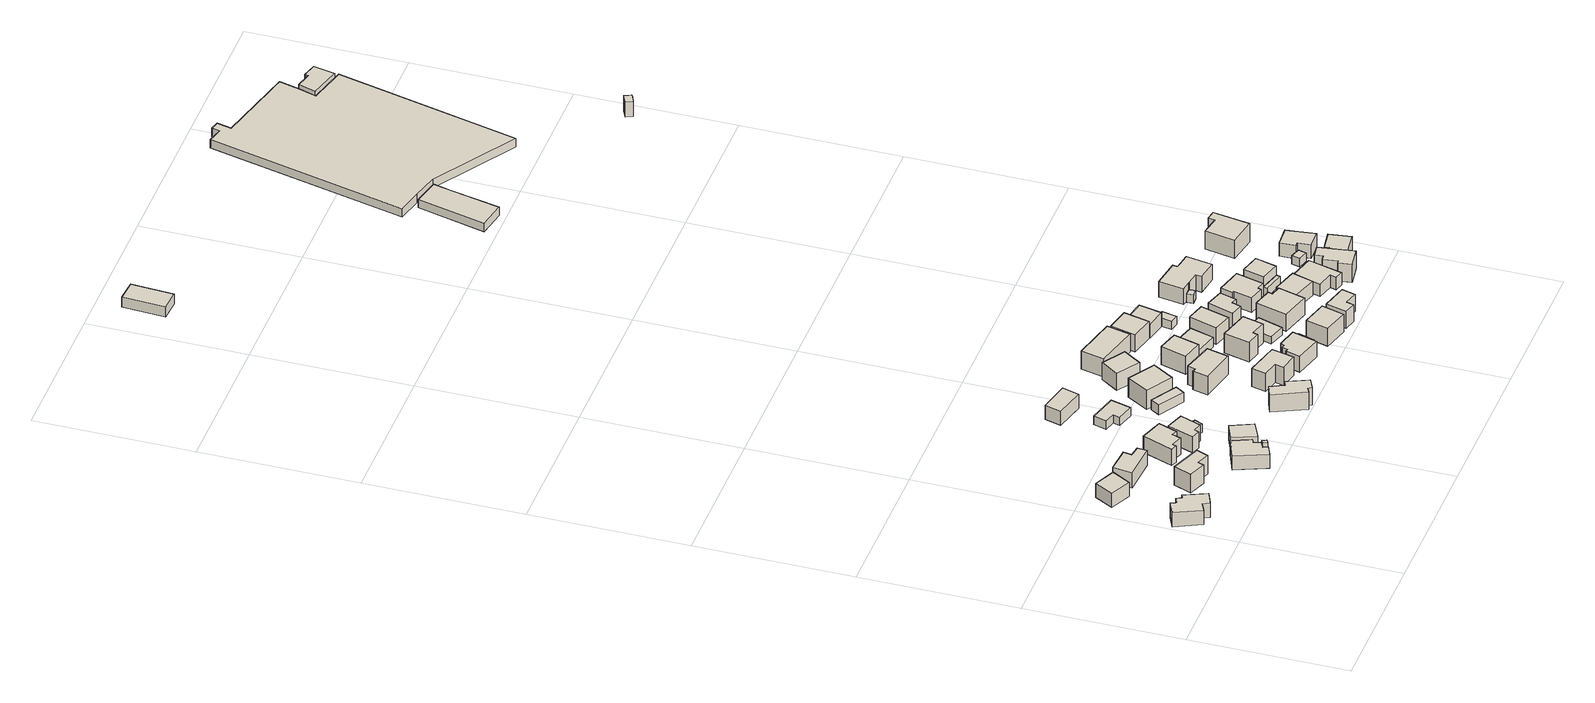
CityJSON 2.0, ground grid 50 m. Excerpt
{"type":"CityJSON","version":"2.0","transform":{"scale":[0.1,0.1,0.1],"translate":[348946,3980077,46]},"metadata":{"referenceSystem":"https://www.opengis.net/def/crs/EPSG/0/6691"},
"CityObjects":{
"building1":{"type":"Building","attributes":{"measuredHeight":7},"geometry":[{"type":"Solid","lod":"1","boundaries":[[[[0,1,2,3,4,5,6,7,8,9]],[[8,10,11,9]],[[7,12,10,8]],[[6,13,12,7]],[[5,14,13,6]],[[4,15,14,5]],[[3,16,15,4]],[[2,17,16,3]],[[1,18,17,2]],[[0,19,18,1]],[[9,11,19,0]],[[10,12,13,14,15,16,17,18,19,11]]]]}]},
"building2":{"type":"Building","attributes":{"measuredHeight":6.5},"geometry":[{"type":"Solid","lod":"1","boundaries":[[[[20,21,22,23]],[[22,24,25,23]],[[21,26,24,22]],[[20,27,26,21]],[[23,25,27,20]],[[24,26,27,25]]]]}]},
"building3":{"type":"Building","attributes":{"measuredHeight":6.6},"geometry":[{"type":"Solid","lod":"1","boundaries":[[[[28,29,30,31,32,33]],[[32,34,35,33]],[[31,36,34,32]],[[30,37,36,31]],[[29,38,37,30]],[[28,39,38,29]],[[33,35,39,28]],[[34,36,37,38,39,35]]]]}]},
"building4":{"type":"Building","attributes":{"measuredHeight":6.8},"geometry":[{"type":"Solid","lod":"1","boundaries":[[[[40,41,42,43,44,45]],[[44,46,47,45]],[[43,48,46,44]],[[42,49,48,43]],[[41,50,49,42]],[[40,51,50,41]],[[45,47,51,40]],[[46,48,49,50,51,47]]]]}]},
"building5":{"type":"Building","attributes":{"measuredHeight":7.1},"geometry":[{"type":"Solid","lod":"1","boundaries":[[[[52,53,54,55,56,57,58,59]],[[58,60,61,59]],[[57,62,60,58]],[[56,63,62,57]],[[55,64,63,56]],[[54,65,64,55]],[[53,66,65,54]],[[52,67,66,53]],[[59,61,67,52]],[[60,62,63,64,65,66,67,61]]]]}]},
"building6":{"type":"Building","attributes":{"measuredHeight":7.2},"geometry":[{"type":"Solid","lod":"1","boundaries":[[[[68,69,70,71,72,73,74,75]],[[74,76,77,75]],[[73,78,76,74]],[[72,79,78,73]],[[71,80,79,72]],[[70,81,80,71]],[[69,82,81,70]],[[68,83,82,69]],[[75,77,83,68]],[[76,78,79,80,81,82,83,77]]]]}]},
"building7":{"type":"Building","attributes":{"measuredHeight":3},"geometry":[{"type":"Solid","lod":"1","boundaries":[[[[84,85,86,87]],[[86,88,89,87]],[[85,90,88,86]],[[84,91,90,85]],[[87,89,91,84]],[[88,90,91,89]]]]}]},
"building8":{"type":"Building","attributes":{"measuredHeight":6.6},"geometry":[{"type":"Solid","lod":"1","boundaries":[[[[92,93,94,95]],[[94,96,97,95]],[[93,98,96,94]],[[92,99,98,93]],[[95,97,99,92]],[[96,98,99,97]]]]}]},
"building9":{"type":"Building","attributes":{"measuredHeight":7.1},"geometry":[{"type":"Solid","lod":"1","boundaries":[[[[100,101,102,103,104,105]],[[104,106,107,105]],[[103,108,106,104]],[[102,109,108,103]],[[101,110,109,102]],[[100,111,110,101]],[[105,107,111,100]],[[106,108,109,110,111,107]]]]}]},
"building10":{"type":"Building","attributes":{"measuredHeight":3},"geometry":[{"type":"Solid","lod":"1","boundaries":[[[[112,113,114,115]],[[114,116,117,115]],[[113,118,116,114]],[[112,119,118,113]],[[115,117,119,112]],[[116,118,119,117]]]]}]},
"building11":{"type":"Building","attributes":{"measuredHeight":3},"geometry":[{"type":"Solid","lod":"1","boundaries":[[[[120,121,122,123,124,125]],[[124,126,127,125]],[[123,128,126,124]],[[122,129,128,123]],[[121,130,129,122]],[[120,131,130,121]],[[125,127,131,120]],[[126,128,129,130,131,127]]]]}]},
"building12":{"type":"Building","attributes":{"measuredHeight":6.3},"geometry":[{"type":"Solid","lod":"1","boundaries":[[[[132,133,134,135]],[[134,136,137,135]],[[133,138,136,134]],[[132,139,138,133]],[[135,137,139,132]],[[136,138,139,137]]]]}]},
"building13":{"type":"Building","attributes":{"measuredHeight":4.1},"geometry":[{"type":"Solid","lod":"1","boundaries":[[[[140,141,142,143]],[[142,144,145,143]],[[141,146,144,142]],[[140,147,146,141]],[[143,145,147,140]],[[144,146,147,145]]]]}]},
"building14":{"type":"Building","attributes":{"measuredHeight":8.3},"geometry":[{"type":"Solid","lod":"1","boundaries":[[[[148,149,150,151,152,153,154,155]],[[154,156,157,155]],[[153,158,156,154]],[[152,159,158,153]],[[151,160,159,152]],[[150,161,160,151]],[[149,162,161,150]],[[148,163,162,149]],[[155,157,163,148]],[[156,158,159,160,161,162,163,157]]]]}]},
"building15":{"type":"Building","attributes":{"measuredHeight":8},"geometry":[{"type":"Solid","lod":"1","boundaries":[[[[164,165,166,167]],[[166,168,169,167]],[[165,170,168,166]],[[164,171,170,165]],[[167,169,171,164]],[[168,170,171,169]]]]}]},
"building16":{"type":"Building","attributes":{"measuredHeight":7.9},"geometry":[{"type":"Solid","lod":"1","boundaries":[[[[172,173,174,175,176,177]],[[176,178,179,177]],[[175,180,178,176]],[[174,181,180,175]],[[173,182,181,174]],[[172,183,182,173]],[[177,179,183,172]],[[178,180,181,182,183,179]]]]}]},
"building17":{"type":"Building","attributes":{"measuredHeight":6},"geometry":[{"type":"Solid","lod":"1","boundaries":[[[[184,185,186,187]],[[186,188,189,187]],[[185,190,188,186]],[[184,191,190,185]],[[187,189,191,184]],[[188,190,191,189]]]]}]},
"building18":{"type":"Building","attributes":{"measuredHeight":7.4},"geometry":[{"type":"Solid","lod":"1","boundaries":[[[[192,193,194,195,196,197]],[[196,198,199,197]],[[195,200,198,196]],[[194,201,200,195]],[[193,202,201,194]],[[192,203,202,193]],[[197,199,203,192]],[[198,200,201,202,203,199]]]]}]},
"building19":{"type":"Building","attributes":{"measuredHeight":6.4},"geometry":[{"type":"Solid","lod":"1","boundaries":[[[[204,205,206,207]],[[206,208,209,207]],[[205,210,208,206]],[[204,211,210,205]],[[207,209,211,204]],[[208,210,211,209]]]]}]},
"building20":{"type":"Building","attributes":{"measuredHeight":7.5},"geometry":[{"type":"Solid","lod":"1","boundaries":[[[[212,213,214,215]],[[214,216,217,215]],[[213,218,216,214]],[[212,219,218,213]],[[215,217,219,212]],[[216,218,219,217]]]]}]},
"building21":{"type":"Building","attributes":{"measuredHeight":7.2},"geometry":[{"type":"Solid","lod":"1","boundaries":[[[[220,221,222,223,224,225,226,227]],[[226,228,229,227]],[[225,230,228,226]],[[224,231,230,225]],[[223,232,231,224]],[[222,233,232,223]],[[221,234,233,222]],[[220,235,234,221]],[[227,229,235,220]],[[228,230,231,232,233,234,235,229]]]]}]},
"building22":{"type":"Building","attributes":{"measuredHeight":3.8},"geometry":[{"type":"Solid","lod":"1","boundaries":[[[[236,237,238,239]],[[238,240,241,239]],[[237,242,240,238]],[[236,243,242,237]],[[239,241,243,236]],[[240,242,243,241]]]]}]},
"building23":{"type":"Building","attributes":{"measuredHeight":8.1},"geometry":[{"type":"Solid","lod":"1","boundaries":[[[[244,245,246,247,248,249]],[[248,250,251,249]],[[247,252,250,248]],[[246,253,252,247]],[[245,254,253,246]],[[244,255,254,245]],[[249,251,255,244]],[[250,252,253,254,255,251]]]]}]},
"building24":{"type":"Building","attributes":{"measuredHeight":3.3},"geometry":[{"type":"Solid","lod":"1","boundaries":[[[[256,257,258,259]],[[258,260,261,259]],[[257,262,260,258]],[[256,263,262,257]],[[259,261,263,256]],[[260,262,263,261]]]]}]},
"building25":{"type":"Building","attributes":{"measuredHeight":7.5},"geometry":[{"type":"Solid","lod":"1","boundaries":[[[[264,265,266,267]],[[266,268,269,267]],[[265,270,268,266]],[[264,271,270,265]],[[267,269,271,264]],[[268,270,271,269]]]]}]},
"building26":{"type":"Building","attributes":{"measuredHeight":7.3},"geometry":[{"type":"Solid","lod":"1","boundaries":[[[[272,273,274,275]],[[274,276,277,275]],[[273,278,276,274]],[[272,279,278,273]],[[275,277,279,272]],[[276,278,279,277]]]]}]},
"building27":{"type":"Building","attributes":{"measuredHeight":6.9},"geometry":[{"type":"Solid","lod":"1","boundaries":[[[[280,281,282,283]],[[282,284,285,283]],[[281,286,284,282]],[[280,287,286,281]],[[283,285,287,280]],[[284,286,287,285]]]]}]},
"building28":{"type":"Building","attributes":{"measuredHeight":2.6},"geometry":[{"type":"Solid","lod":"1","boundaries":[[[[288,289,290,291]],[[290,292,293,291]],[[289,294,292,290]],[[288,295,294,289]],[[291,293,295,288]],[[292,294,295,293]]]]}]},
"building29":{"type":"Building","attributes":{"measuredHeight":6.1},"geometry":[{"type":"Solid","lod":"1","boundaries":[[[[296,297,298,299]],[[298,300,301,299]],[[297,302,300,298]],[[296,303,302,297]],[[299,301,303,296]],[[300,302,303,301]]]]}]},
"building30":{"type":"Building","attributes":{"measuredHeight":3.4},"geometry":[{"type":"Solid","lod":"1","boundaries":[[[[304,305,306,307]],[[306,308,309,307]],[[305,310,308,306]],[[304,311,310,305]],[[307,309,311,304]],[[308,310,311,309]]]]}]},
"building31":{"type":"Building","attributes":{"measuredHeight":3},"geometry":[{"type":"Solid","lod":"1","boundaries":[[[[312,313,314,315]],[[314,316,317,315]],[[313,318,316,314]],[[312,319,318,313]],[[315,317,319,312]],[[316,318,319,317]]]]}]},
"building32":{"type":"Building","attributes":{"measuredHeight":6.8},"geometry":[{"type":"Solid","lod":"1","boundaries":[[[[320,321,322,323,324,325]],[[324,326,327,325]],[[323,328,326,324]],[[322,329,328,323]],[[321,330,329,322]],[[320,331,330,321]],[[325,327,331,320]],[[326,328,329,330,331,327]]]]}]},
"building33":{"type":"Building","attributes":{"measuredHeight":7.7},"geometry":[{"type":"Solid","lod":"1","boundaries":[[[[332,333,334,335,336,337]],[[336,338,339,337]],[[335,340,338,336]],[[334,341,340,335]],[[333,342,341,334]],[[332,343,342,333]],[[337,339,343,332]],[[338,340,341,342,343,339]]]]}]},
"building34":{"type":"Building","attributes":{"measuredHeight":7.4},"geometry":[{"type":"Solid","lod":"1","boundaries":[[[[344,345,346,347,348,349]],[[348,350,351,349]],[[347,352,350,348]],[[346,353,352,347]],[[345,354,353,346]],[[344,355,354,345]],[[349,351,355,344]],[[350,352,353,354,355,351]]]]}]},
"building35":{"type":"Building","attributes":{"measuredHeight":3},"geometry":[{"type":"Solid","lod":"1","boundaries":[[[[356,357,358,359,360]],[[359,361,362,360]],[[358,363,361,359]],[[357,364,363,358]],[[356,365,364,357]],[[360,362,365,356]],[[361,363,364,365,362]]]]}]},
"building36":{"type":"Building","attributes":{"measuredHeight":6.7},"geometry":[{"type":"Solid","lod":"1","boundaries":[[[[366,367,368,369,370,371,372,373]],[[372,374,375,373]],[[371,376,374,372]],[[370,377,376,371]],[[369,378,377,370]],[[368,379,378,369]],[[367,380,379,368]],[[366,381,380,367]],[[373,375,381,366]],[[374,376,377,378,379,380,381,375]]]]}]},
"building37":{"type":"Building","attributes":{"measuredHeight":7.1},"geometry":[{"type":"Solid","lod":"1","boundaries":[[[[382,383,384,385]],[[384,386,387,385]],[[383,388,386,384]],[[382,389,388,383]],[[385,387,389,382]],[[386,388,389,387]]]]}]},
"building38":{"type":"Building","attributes":{"measuredHeight":3},"geometry":[{"type":"Solid","lod":"1","boundaries":[[[[390,391,392,393]],[[392,394,395,393]],[[391,396,394,392]],[[390,397,396,391]],[[393,395,397,390]],[[394,396,397,395]]]]}]},
"building39":{"type":"Building","attributes":{"measuredHeight":8},"geometry":[{"type":"Solid","lod":"1","boundaries":[[[[398,399,400,401,402,403,404,405,406,407]],[[406,408,409,407]],[[405,410,408,406]],[[404,411,410,405]],[[403,412,411,404]],[[402,413,412,403]],[[401,414,413,402]],[[400,415,414,401]],[[399,416,415,400]],[[398,417,416,399]],[[407,409,417,398]],[[408,410,411,412,413,414,415,416,417,409]]]]}]},
"building40":{"type":"Building","attributes":{"measuredHeight":6},"geometry":[{"type":"Solid","lod":"1","boundaries":[[[[418,419,420,421,422,423]],[[422,424,425,423]],[[421,426,424,422]],[[420,427,426,421]],[[419,428,427,420]],[[418,429,428,419]],[[423,425,429,418]],[[424,426,427,428,429,425]]]]}]},
"building41":{"type":"Building","attributes":{"measuredHeight":5.7},"geometry":[{"type":"Solid","lod":"1","boundaries":[[[[430,431,432,433]],[[432,434,435,433]],[[431,436,434,432]],[[430,437,436,431]],[[433,435,437,430]],[[434,436,437,435]]]]}]},
"building42":{"type":"Building","attributes":{"measuredHeight":7.1},"geometry":[{"type":"Solid","lod":"1","boundaries":[[[[438,439,440,441,442,443,444,445]],[[444,446,447,445]],[[443,448,446,444]],[[442,449,448,443]],[[441,450,449,442]],[[440,451,450,441]],[[439,452,451,440]],[[438,453,452,439]],[[445,447,453,438]],[[446,448,449,450,451,452,453,447]]]]}]},
"building43":{"type":"Building","attributes":{"measuredHeight":3},"geometry":[{"type":"Solid","lod":"1","boundaries":[[[[454,455,456,457]],[[456,458,459,457]],[[455,460,458,456]],[[454,461,460,455]],[[457,459,461,454]],[[458,460,461,459]]]]}]},
"building44":{"type":"Building","attributes":{"measuredHeight":6.6},"geometry":[{"type":"Solid","lod":"1","boundaries":[[[[462,463,464,465,466,467]],[[466,468,469,467]],[[465,470,468,466]],[[464,471,470,465]],[[463,472,471,464]],[[462,473,472,463]],[[467,469,473,462]],[[468,470,471,472,473,469]]]]}]},
"building45":{"type":"Building","attributes":{"measuredHeight":6.1},"geometry":[{"type":"Solid","lod":"1","boundaries":[[[[474,475,476,477,478,479]],[[478,480,481,479]],[[477,482,480,478]],[[476,483,482,477]],[[475,484,483,476]],[[474,485,484,475]],[[479,481,485,474]],[[480,482,483,484,485,481]]]]}]},
"building46":{"type":"Building","attributes":{"measuredHeight":8.5},"geometry":[{"type":"Solid","lod":"1","boundaries":[[[[486,487,488,489,490,491]],[[490,492,493,491]],[[489,494,492,490]],[[488,495,494,489]],[[487,496,495,488]],[[486,497,496,487]],[[491,493,497,486]],[[492,494,495,496,497,493]]]]}]},
"building47":{"type":"Building","attributes":{"measuredHeight":3},"geometry":[{"type":"Solid","lod":"1","boundaries":[[[[498,499,500,501,502]],[[501,503,504,502]],[[500,505,503,501]],[[499,506,505,500]],[[498,507,506,499]],[[502,504,507,498]],[[503,505,506,507,504]]]]}]},
"building48":{"type":"Building","attributes":{"measuredHeight":3},"geometry":[{"type":"Solid","lod":"1","boundaries":[[[[508,509,510,511,512,513,514,515,516,517,518,519,520]],[[519,521,522,520]],[[518,523,521,519]],[[517,524,523,518]],[[516,525,524,517]],[[515,526,525,516]],[[514,527,526,515]],[[513,528,527,514]],[[512,529,528,513]],[[511,530,529,512]],[[510,531,530,511]],[[509,532,531,510]],[[508,533,532,509]],[[520,522,533,508]],[[521,523,524,525,526,527,528,529,530,531,532,533,522]]]]}]},
"building49":{"type":"Building","attributes":{"measuredHeight":5.4},"geometry":[{"type":"Solid","lod":"1","boundaries":[[[[534,535,536,537,538]],[[537,539,540,538]],[[536,541,539,537]],[[535,542,541,536]],[[534,543,542,535]],[[538,540,543,534]],[[539,541,542,543,540]]]]}]},
"building50":{"type":"Building","attributes":{"measuredHeight":3},"geometry":[{"type":"Solid","lod":"1","boundaries":[[[[544,545,546,547,548,549]],[[548,550,551,549]],[[547,552,550,548]],[[546,553,552,547]],[[545,554,553,546]],[[544,555,554,545]],[[549,551,555,544]],[[550,552,553,554,555,551]]]]}]}
},
"vertices":[
[7,206,11],[50,225,11],[58,209,11],[77,218,11],[86,201,11],[98,207,11],[129,135,11],[85,116,11],[74,137,11],[45,123,11],[74,137,62],[45,123,62],[85,116,62],[129,135,62],[98,207,62],[86,201,62],[77,218,62],[58,209,62],[50,225,62],[7,206,62],
[80,461,9],[147,430,9],[114,371,9],[46,401,9],[114,371,59],[46,401,59],[147,430,59],[80,461,59],
[303,226,9],[287,188,9],[247,204,9],[240,186,9],[184,207,9],[206,263,9],[184,207,75],[206,263,75],[240,186,75],[247,204,75],[287,188,75],[303,226,75],
[163,437,9],[244,430,9],[240,403,9],[276,398,9],[274,368,9],[155,374,9],[274,368,63],[155,374,63],[276,398,63],[240,403,63],[244,430,63],[163,437,63],
[369,27,9],[329,127,9],[397,156,9],[423,97,9],[410,90,9],[418,69,9],[396,57,9],[403,42,9],[396,57,59],[403,42,59],[418,69,59],[410,90,59],[423,97,59],[397,156,59],[329,127,59],[369,27,59],
[318,305,10],[313,292,10],[293,299,10],[330,397,10],[403,373,10],[381,313,10],[364,320,10],[354,292,10],[364,320,68],[354,292,68],[381,313,68],[403,373,68],[330,397,68],[293,299,68],[313,292,68],[318,305,68],
[451,77,10],[458,64,10],[446,58,10],[439,71,10],[446,58,40],[439,71,40],[458,64,40],[451,77,40],
[442,86,9],[413,159,9],[467,182,9],[498,113,9],[467,182,59],[498,113,59],[413,159,59],[442,86,59],
[403,345,9],[460,325,9],[435,258,9],[408,266,9],[401,252,9],[373,262,9],[401,252,66],[373,262,66],[408,266,66],[435,258,66],[460,325,66],[403,345,66],
[488,292,9],[477,266,9],[463,272,9],[476,297,9],[463,272,39],[476,297,39],[477,266,39],[488,292,39],
[503,550,12],[486,486,12],[431,501,12],[437,523,12],[401,532,12],[413,574,12],[401,532,42],[413,574,42],[437,523,42],[431,501,42],[486,486,42],[503,550,42],
[395,716,12],[492,694,12],[476,640,12],[380,663,12],[476,640,62],[380,663,62],[492,694,62],[395,716,62],
[537,440,9],[619,391,9],[601,362,9],[520,411,9],[601,362,44],[520,411,44],[619,391,44],[537,440,44],
[700,5,10],[693,16,10],[676,8,10],[629,110,10],[667,126,10],[688,82,10],[705,90,10],[735,21,10],[705,90,72],[735,21,72],[688,82,72],[667,126,72],[629,110,72],[676,8,72],[693,16,72],[700,5,72],
[574,521,10],[658,470,10],[615,401,10],[532,452,10],[615,401,78],[532,452,78],[658,470,78],[574,521,78],
[767,281,10],[654,307,10],[666,355,10],[679,352,10],[685,377,10],[784,349,10],[685,377,76],[784,349,76],[679,352,76],[666,355,76],[654,307,76],[767,281,76],
[702,573,11],[664,516,11],[594,562,11],[631,619,11],[594,562,72],[631,619,72],[664,516,72],[702,573,72],
[825,100,8],[767,113,8],[774,140,8],[724,153,8],[735,199,8],[842,172,8],[735,199,73],[842,172,73],[724,153,73],[774,140,73],[767,113,73],[825,100,73],
[823,462,8],[800,380,8],[734,399,8],[758,481,8],[734,399,72],[758,481,72],[800,380,72],[823,462,72],
[783,583,12],[643,618,12],[661,692,12],[801,658,12],[661,692,76],[801,658,76],[643,618,76],[783,583,76],
[844,88,8],[858,135,8],[867,133,8],[872,151,8],[883,148,8],[888,161,8],[952,144,8],[930,64,8],[952,144,64],[930,64,64],[888,161,64],[883,148,64],[872,151,64],[867,133,64],[858,135,64],[844,88,64],
[884,363,10],[805,385,10],[827,462,10],[906,439,10],[827,462,44],[906,439,44],[805,385,44],[884,363,44],
[964,299,8],[947,233,8],[897,247,8],[893,231,8],[847,243,8],[868,325,8],[847,243,77],[868,325,77],[893,231,77],[897,247,77],[947,233,77],[964,299,77],
[980,135,8],[964,83,8],[947,87,8],[963,141,8],[947,87,41],[963,141,41],[964,83,41],[980,135,41],
[864,551,11],[789,569,11],[808,650,11],[883,633,11],[808,650,72],[883,633,72],[789,569,72],[864,551,72],
[985,432,9],[958,341,9],[899,359,9],[927,449,9],[899,359,68],[927,449,68],[958,341,68],[985,432,68],
[990,50,8],[1010,122,8],[1091,100,8],[1071,28,8],[1091,100,71],[1071,28,71],[1010,122,71],[990,50,71],
[1030,273,7],[1004,193,7],[951,210,7],[977,290,7],[951,210,33],[977,290,33],[1004,193,33],[1030,273,33],
[869,550,10],[885,622,10],[949,608,10],[933,536,10],[949,608,59],[933,536,59],[885,622,59],[869,550,59],
[139,3405,37],[131,3270,37],[62,3274,37],[70,3409,37],[62,3274,72],[70,3409,72],[131,3270,72],[139,3405,72],
[966,545,9],[956,497,9],[928,503,9],[937,550,9],[928,503,39],[937,550,39],[956,497,39],[966,545,39],
[1067,401,9],[1051,347,9],[1032,353,9],[1022,324,9],[982,336,9],[1008,419,9],[982,336,67],[1008,419,67],[1022,324,67],[1032,353,67],[1051,347,67],[1067,401,67],
[1116,161,8],[1023,187,8],[1051,287,8],[1111,270,8],[1107,256,8],[1140,247,8],[1107,256,68],[1140,247,68],[1111,270,68],[1051,287,68],[1023,187,68],[1116,161,68],
[1107,93,8],[1189,71,8],[1177,27,8],[1134,39,8],[1128,16,8],[1089,27,8],[1128,16,68],[1089,27,68],[1134,39,68],[1177,27,68],[1189,71,68],[1107,93,68],
[1085,504,9],[1091,503,9],[1093,484,9],[1070,483,9],[1069,504,9],[1070,483,39],[1069,504,39],[1093,484,39],[1091,503,39],[1085,504,39],
[1095,370,8],[1088,372,8],[1098,410,8],[1181,388,8],[1158,300,8],[1131,307,8],[1128,297,8],[1079,310,8],[1128,297,60],[1079,310,60],[1131,307,60],[1158,300,60],[1181,388,60],[1098,410,60],[1088,372,60],[1095,370,60],
[1152,259,8],[1233,235,8],[1213,168,8],[1132,193,8],[1213,168,59],[1132,193,59],[1233,235,59],[1152,259,59],
[1236,285,9],[1232,272,9],[1165,291,9],[1168,304,9],[1165,291,39],[1168,304,39],[1232,272,39],[1236,285,39],
[1158,574,8],[1156,559,8],[1211,550,8],[1197,467,8],[1130,478,8],[1133,496,8],[1091,503,8],[1085,504,8],[1057,509,8],[1070,588,8],[1057,509,64],[1070,588,64],[1085,504,64],[1091,503,64],[1133,496,64],[1130,478,64],[1197,467,64],[1211,550,64],[1156,559,64],[1158,574,64],
[1289,105,7],[1262,112,7],[1267,132,7],[1216,146,7],[1240,234,7],[1318,213,7],[1240,234,51],[1318,213,51],[1216,146,51],[1267,132,51],[1262,112,51],[1289,105,51],
[1262,356,8],[1243,288,8],[1181,306,8],[1200,373,8],[1181,306,65],[1200,373,65],[1243,288,65],[1262,356,65],
[1361,204,6],[1379,90,6],[1312,80,6],[1305,122,6],[1316,124,6],[1309,170,6],[1326,172,6],[1322,198,6],[1326,172,70],[1322,198,70],[1309,170,70],[1316,124,70],[1305,122,70],[1312,80,70],[1379,90,70],[1361,204,70],
[1375,263,7],[1368,238,7],[1336,247,7],[1343,273,7],[1336,247,37],[1343,273,37],[1368,238,37],[1375,263,37],
[1374,172,5],[1389,174,5],[1387,189,5],[1450,198,5],[1460,128,5],[1382,118,5],[1460,128,56],[1382,118,56],[1450,198,56],[1387,189,56],[1389,174,56],[1374,172,56],
[1433,323,6],[1446,231,6],[1387,228,6],[1383,270,6],[1371,269,6],[1369,320,6],[1371,269,54],[1369,320,54],[1383,270,54],[1387,228,54],[1446,231,54],[1433,323,54],
[1393,522,8],[1397,544,8],[1428,539,8],[1408,421,8],[1317,437,8],[1334,533,8],[1317,437,73],[1334,533,73],[1408,421,73],[1428,539,73],[1397,544,73],[1393,522,73],
[907,2733,15],[894,2677,15],[858,2519,15],[769,2536,15],[823,2753,15],[769,2536,45],[823,2753,45],[858,2519,45],[894,2677,45],[907,2733,45],
[1232,3305,28],[1215,3239,28],[1198,3184,28],[1319,3153,28],[1176,2571,28],[911,2737,28],[826,2759,28],[748,2777,28],[901,3408,28],[949,3396,28],[956,3421,28],[983,3414,28],[972,3368,28],[983,3414,58],[972,3368,58],[956,3421,58],[949,3396,58],[901,3408,58],[748,2777,58],[826,2759,58],[911,2737,58],[1176,2571,58],[1319,3153,58],[1198,3184,58],[1215,3239,58],[1232,3305,58],
[1463,2336,10],[1474,2315,10],[1461,2309,10],[1445,2301,10],[1434,2322,10],[1445,2301,64],[1434,2322,64],[1461,2309,64],[1474,2315,64],[1463,2336,64],
[1275,3232,36],[1278,3243,36],[1323,3231,36],[1309,3163,36],[1208,3189,36],[1225,3244,36],[1208,3189,66],[1225,3244,66],[1309,3163,66],[1323,3231,66],[1278,3243,66],[1275,3232,66]
]}
